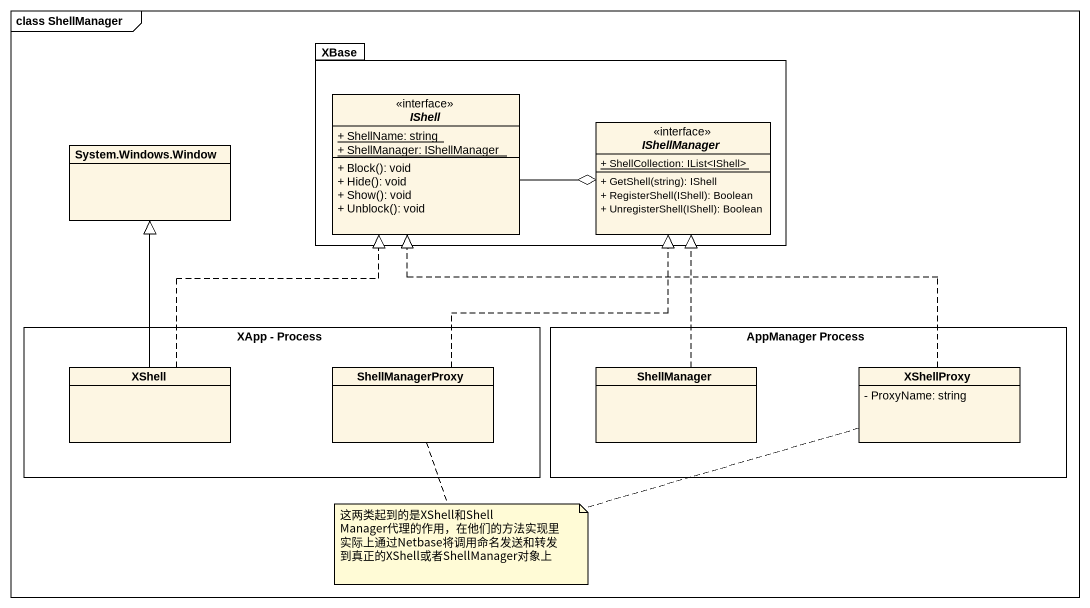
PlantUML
@startuml
mainframe class ShellManager
hide circle
hide empty members
skinparam classAttributeIconSize 0
package XBase {
  interface IShell <<interface>> {
    {static} + ShellName: string
    {static} + ShellManager: IShellManager
    + Block(): void
    + Hide(): void
    + Show(): void
    + Unblock(): void
  }
  interface IShellManager <<interface>> {
    {static} + ShellCollection: IList<IShell>
    + GetShell(string): IShell
    + RegisterShell(IShell): Boolean
    + UnregisterShell(IShell): Boolean
  }
}
class "System.Windows.Window" as System_Windows_Window
rectangle "XApp - Process" as XApp_Process {
  class XShell
  class ShellManagerProxy
}
rectangle "AppManager Process" as AppManager_Process {
  class ShellManager
  class XShellProxy {
    - ProxyName: string
  }
}
IShell -right-o IShellManager
XShell .up.|> IShell
XShell -up-|> System_Windows_Window
ShellManagerProxy .up.|> IShellManager
ShellManager .up.|> IShellManager
XShellProxy .left.|> IShell
note as N1
  这两类起到的是XShell和ShellManager代理的作用，在他们的方法实现里实际上通过Netbase将调用命名发送和转发到真正的XShell或者ShellManager对象上
end note
N1 .. ShellManagerProxy
N1 .. XShellProxy
@enduml
